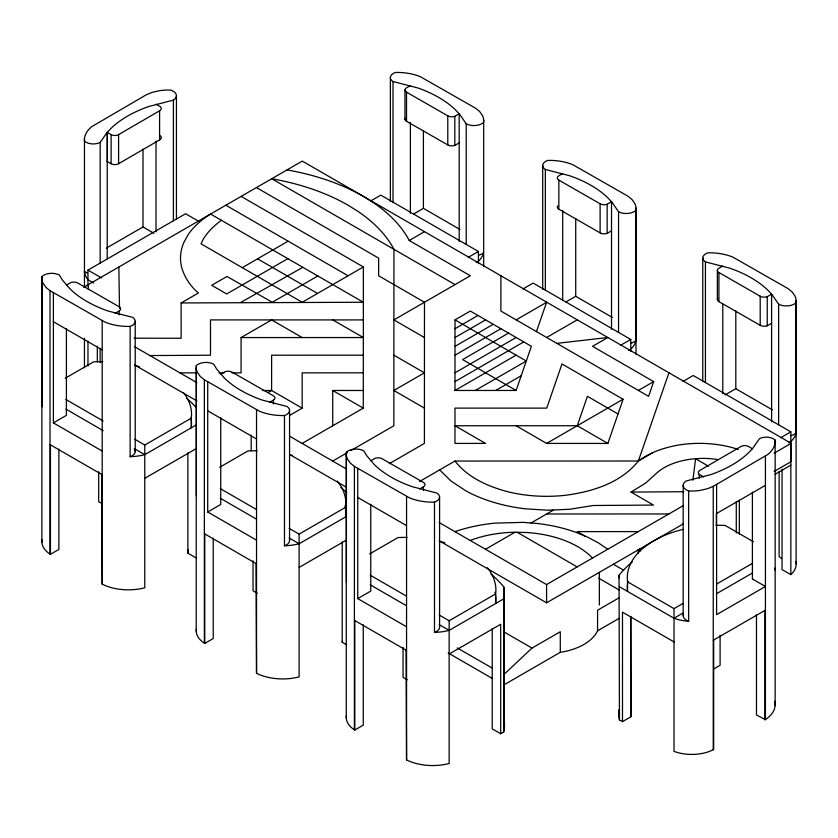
<?xml version="1.0" encoding="UTF-8"?>
<svg xmlns="http://www.w3.org/2000/svg" width="838" height="838" viewBox="0 0 838 838"><rect width="100%" height="100%" fill="white"/><g stroke="black" fill="none" stroke-linecap="round" stroke-linejoin="round"><path stroke-width="1.26" d="M302.151 443.428L363.294 408.127L363.367 266.955L241.145 196.396M454.992 390.466L455.034 319.886L470.317 311.055L531.376 346.304L516.124 390.456L454.992 390.466L516.103 355.144M500.904 275.754L500.883 311.055L648.602 396.332L653.671 381.615L592.56 346.324L607.843 337.505L556.861 343.371M188.141 549.843L187.869 553.153L196.312 558.024M632.219 561.921A161.305 93.133 0 0 0 619.041 575.266L619.46 719.894L622.487 721.633L630.93 716.762L630.93 616.412M692.869 480.279L695.582 458.763L708.498 466.221M346.429 644.694L342.208 642.264L342.396 641.154M492.231 628.531L492.231 728.882L500.684 733.753L503.701 732.014L504.13 587.375A161.305 93.133 0 0 0 490.953 574.04M536.456 331.586L546.575 302.319M607.885 443.428L623.095 399.265L561.984 363.975L546.732 408.127L454.982 408.116L454.971 443.407L485.548 443.407L454.982 425.756L577.235 425.735L607.885 443.428L546.606 443.417L516.103 425.746M577.235 425.735L587.438 396.322L618.025 413.982M419.545 481.504L454.961 461.047C468.128 477.911 488.512 486.752 508.718 491.979A99.334 57.351 0 0 0 566.017 495.227C592.665 491.613 620.989 482.856 638.346 461.015L668.954 372.784M100.172 142.418L106.824 132.802L111.129 128.256A110.658 63.887 0 0 1 148.85 106.478L173.393 100.151A11.208 6.474 0 0 0 170.942 90.148A32.577 18.803 0 0 0 159.283 90.724L152.045 92.421L146.357 94.757L91.845 126.59A39.826 22.993 0 0 0 86.628 132.404L85.549 134.499A39.826 22.993 0 0 0 84.449 141.004A10.245 5.918 0 0 0 100.172 142.418L100.172 263.059M716.605 484.406L716.605 614.663L765.419 586.485L752.398 578.974L752.786 578.566M503.68 674.726L531.994 648.088L560.297 631.747L560.297 652.32L503.68 685.013M688.668 490.953A32.577 18.803 0 0 0 700.317 490.377L707.565 488.68L713.243 486.344L767.765 454.51A39.826 22.993 0 0 0 772.982 448.697L774.05 446.602A39.826 22.993 0 0 0 775.15 440.086A10.245 5.918 0 0 0 759.438 438.683L752.786 448.299L748.47 452.845A110.658 63.887 0 0 1 710.75 474.622L686.217 480.949A11.208 6.474 0 0 0 688.668 490.953L688.668 621.209A32.577 18.803 0 0 1 674.014 618.255L619.46 586.757M454.961 461.047L638.346 461.015C649.46 452.771 662.743 448.11 676.224 445.46A76.415 44.11 0 0 1 738.247 449.461M439.678 469.877L451.085 481.085L465.886 490.879A121.5 70.151 0 0 0 525.049 508.771L547.434 510.216L569.892 509.253L593.105 505.503L653.504 505.073L631.024 492.095L645.574 483.149L657.694 472.192A54.973 31.739 0 0 1 692.094 459.015L700.484 458.417A54.973 31.739 0 0 1 717.244 459.454M107.212 258.764L107.212 132.394L111.119 134.635A5.279 3.048 0 0 0 118.587 134.614L159.587 110.794A5.74 3.31 0 0 0 160.414 106.73L156.015 104.216M107.212 161.493L111.119 163.735A5.279 3.048 0 0 0 118.587 163.724L159.587 139.894A5.74 3.31 0 0 0 160.414 135.829M66.401 285.098L70.769 282.563A5.74 3.31 0 0 1 77.798 283.035L119.069 306.708A5.279 3.048 0 0 1 119.09 311.024L119.09 314.826M119.09 311.024L115.204 313.276M410.379 85.602L406.493 87.854A5.279 3.048 0 0 0 406.524 92.17L447.785 115.843A5.74 3.31 0 0 0 454.825 116.325L459.193 113.779L459.193 241.449M405.131 118.326A5.279 3.048 0 0 0 406.524 121.269L447.785 144.943A5.74 3.31 0 0 0 454.825 145.424L459.193 142.889M220.74 374.209L225.108 371.674A5.74 3.31 0 0 1 232.136 372.145L273.408 395.819A5.279 3.048 0 0 1 273.429 400.135L273.429 403.926M562.707 173.55L558.82 175.802A5.279 3.048 0 0 0 558.852 180.118L600.113 203.791A5.74 3.31 0 0 0 607.152 204.263L611.52 201.728L611.52 329.397M273.429 400.135L269.543 402.387M557.679 205.897A5.279 3.048 0 0 0 558.852 209.217L600.113 232.891A5.74 3.31 0 0 0 607.152 233.373L611.52 230.827M370.763 460.827L375.131 458.292A5.74 3.31 0 0 1 382.159 458.763L423.431 482.437A5.279 3.048 0 0 1 423.452 486.752L423.452 490.544M423.452 486.752L419.576 489.004M722.796 265.971L718.91 268.233A5.279 3.048 0 0 0 718.931 272.539L760.202 296.212A5.74 3.31 0 0 0 767.231 296.694L771.599 294.159L771.599 421.828M717.768 298.328A5.279 3.048 0 0 0 718.931 301.649L760.202 325.322A5.74 3.31 0 0 0 767.231 325.793L771.599 323.259M106.395 248.09L143.005 226.962L153.846 233.226M87.969 285.957L87.969 270.108L185.586 213.742L199.193 221.599M83.748 287.266L302.288 161.095L791.177 443.344L791.177 461.602L774.186 471.406M181.134 302.958L198.386 292.996C190.268 286.104 184.109 276.844 181.437 266.484A112.156 64.756 0 0 1 183.931 242.297L188.225 234.567A112.156 64.756 0 0 1 210.568 214.046L363.346 302.256L181.134 302.958L181.144 338.269L134.164 338.185M242.276 267.657L288.136 241.176M370.606 201.026L380.808 195.139L478.425 251.494L478.425 263.614M65.301 378.189L93.647 361.827A90.996 52.532 0 0 1 102.781 361.691M287.832 258.659L226.689 293.96L211.7 285.308L226.993 276.477L272.256 302.256L317.812 275.964M302.822 267.312L241.051 302.256M413.637 213.983L423.4 208.348L459.999 229.486M53.381 292.619L53.381 422.876L66.401 415.365L66.401 328.465M231.969 372.868L241.072 372.868L241.072 337.567L271.648 319.917L302.204 337.557M363.367 266.955L302.214 302.267L201.036 243.848L202.911 239.836A109.034 62.944 0 0 1 221.421 220.31M287.005 169.915A183.553 105.976 0 0 1 363.399 196.375L373.559 202.744A183.553 105.976 0 0 1 409.227 240.485L424.51 231.655M468.222 257.392L478.425 251.494M134.792 439.259L144.775 445.03L191.263 418.193A90.996 52.532 0 0 0 183.752 392.97M476.162 262.43L478.425 261.121A32.577 18.803 0 0 0 483.547 252.657A11.208 6.474 0 0 1 478.666 255.223M42.036 406.755L42.036 276.488A11.208 6.474 0 0 1 59.362 275.074L62.347 279.955L70.319 289.236A110.658 63.887 0 0 0 108.039 311.013L132.572 317.34A10.245 5.918 0 0 1 130.131 326.422L130.131 456.679A39.826 22.993 0 0 0 144.775 454.657L196.312 424.908M268.212 392.456L271.606 390.498L271.627 355.207L363.325 355.186M144.775 478.309L196.312 448.56M289.728 415.344L302.183 408.148L302.183 372.847L363.315 372.837M42.036 539.882A32.577 18.803 0 0 0 48.07 552.692L50.437 554.316L58.88 549.435L58.88 449.084M522.933 288.974L533.136 283.076L630.752 339.442L630.752 351.551M455.024 328.726L477.953 315.465M219.64 467.3L247.985 450.938A90.996 52.532 0 0 1 257.13 450.802M455.024 337.525L485.6 319.875M455.013 346.356L493.236 324.285M455.013 355.176L500.873 328.695M516.156 319.875L546.732 302.225M508.498 333.105L462.639 359.575L516.124 390.456M565.964 301.931L575.727 296.296L612.327 317.434M207.719 381.719L207.719 511.987L220.74 504.476L220.74 417.575M455.003 372.784L516.124 337.505M455.003 381.594L523.75 341.904M546.659 337.484L577.235 319.833M332.707 461.068L347.424 452.572M350.818 450.614L393.85 425.767L393.944 249.305A183.805 106.122 0 0 0 358.255 211.574L348.095 205.216A183.805 106.122 0 0 0 271.721 178.745L455.044 284.595M475.303 390.466L526.295 361.021L455.034 319.886M495.708 390.456L521.205 375.738M389.303 463.676L424.405 443.407L424.478 302.246L378.64 275.775L378.65 258.135L256.428 187.565M620.549 345.329L630.752 339.442M289.131 528.369L299.114 534.131L345.602 507.294A90.996 52.532 0 0 0 337.316 481.096M628.49 350.378L630.752 349.069A32.577 18.803 0 0 0 635.874 340.605L635.874 210.338A32.577 18.803 0 0 0 634.879 203.613L631.946 199.434L627.892 196.155L572.752 164.677A39.826 22.993 0 0 0 562.696 161.671L559.061 161.043A39.826 22.993 0 0 0 547.78 160.414A10.245 5.918 0 0 0 545.339 169.486L545.339 290.126M196.375 495.855L196.375 365.598A11.208 6.474 0 0 1 213.7 364.174L216.686 369.066L224.657 378.347A110.658 63.887 0 0 0 262.378 400.124L286.921 406.451A10.245 5.918 0 0 1 284.47 415.522L284.47 545.789A39.826 22.993 0 0 0 299.114 543.757L345.602 516.92L345.602 507.294M299.114 567.42L346.167 540.248M546.606 443.417L623.095 399.265M638.378 390.435L653.671 381.615M196.375 628.982A32.577 18.803 0 0 0 202.408 641.803L204.776 643.416L213.219 638.546L213.219 538.195M369.663 553.918L398.019 537.556A90.996 52.532 0 0 1 407.153 537.42M683.012 381.395L693.225 375.508L790.842 431.863L790.842 574.617L782.043 569.61L782.043 469.259M357.742 468.337L357.742 598.604L370.763 591.094L370.763 504.193M724.964 394.981L735.806 388.717L772.416 409.855M485.474 549.278L514.951 532.266M531.02 522.985L553.593 509.954M638.346 461.015L652.687 452.74M439.164 614.987L449.147 620.749L495.635 593.912A90.996 52.532 0 0 0 487.349 567.714M780.639 437.761L790.842 431.863M346.408 582.473L346.408 452.216A11.208 6.474 0 0 1 363.723 450.802L366.709 455.683L374.691 464.964A110.658 63.887 0 0 0 412.411 486.742L436.944 493.069A10.245 5.918 0 0 1 434.493 502.14L434.493 632.407A39.826 22.993 0 0 0 449.147 630.375L503.701 598.877M788.579 442.799L790.842 441.49A32.577 18.803 0 0 0 795.964 433.026L795.964 302.769A32.577 18.803 0 0 0 794.969 296.044L792.025 291.865L787.982 288.576L732.841 257.098A39.826 22.993 0 0 0 722.775 254.092L719.151 253.474A39.826 22.993 0 0 0 707.869 252.835A10.245 5.918 0 0 0 705.428 261.906L705.428 382.547M439.081 522.493L546.586 584.557L683.525 505.503M774.186 453.159L791.177 443.344M449.147 654.038L500.684 624.279L500.684 733.753M439.081 540.74L546.586 602.815L683.599 523.708M775.16 474.203L790.842 465.142M716.605 513.505L765.419 485.328M346.408 715.6A32.577 18.803 0 0 0 352.442 728.421L354.809 730.034L363.252 725.163L363.252 624.813M619.083 597.808L597.567 610.232L597.567 630.805A52.7 30.419 0 0 1 560.297 652.32M597.567 630.805L619.083 618.381M713.662 640.023L713.662 749.486L710.865 750.858A32.577 18.803 0 0 1 674.014 751.382L674.014 608.629L682.886 603.507M716.49 584.107L752.65 563.23M674.014 618.255L682.886 613.133M716.49 593.733L752.65 572.857M713.243 640.263L765.419 610.137M713.777 668.934L720.104 665.278L720.104 635.298M756.484 614.673L756.484 715.024L765.419 719.612A39.826 22.993 0 0 0 774.804 701.301M631.024 492.095L683.714 491.717M149.96 355.563L210.495 355.218L210.485 319.906L363.336 319.927M241.072 337.567L363.325 337.546L332.812 319.927M179.929 372.868L196.836 372.868M218.959 372.868L224.165 372.868M262.504 390.498L271.606 390.498L302.183 408.148M332.717 425.777L332.717 390.477L363.304 390.487M546.627 513.977L668.881 513.956M638.305 531.606L577.183 531.617L584.704 535.953M466.221 123.815A11.208 6.474 0 0 0 483.547 122.4A32.577 18.803 0 0 0 482.552 115.675L479.619 111.485L475.565 108.207L420.425 76.729A39.826 22.993 0 0 0 410.369 73.723L406.734 73.105A39.826 22.993 0 0 0 395.452 72.466A10.245 5.918 0 0 0 393.012 81.537L417.544 87.864A110.658 63.887 0 0 1 455.264 109.652L459.58 114.188L466.221 123.815L466.221 244.455M545.339 169.486L569.871 175.812A110.658 63.887 0 0 1 607.592 197.59L611.908 202.136L618.549 211.752L618.549 332.393M705.428 261.906L729.961 268.244A110.658 63.887 0 0 1 767.681 290.021L771.987 294.567L778.638 304.184L778.638 424.824M42.036 276.488A32.577 18.803 0 0 0 43.031 283.213L45.975 287.392L50.018 290.681L105.159 322.148A39.826 22.993 0 0 0 115.225 325.165L118.849 325.783A39.826 22.993 0 0 0 130.131 326.422M196.375 365.598A32.577 18.803 0 0 0 197.37 372.323L200.313 376.503L204.357 379.782L259.497 411.259A39.826 22.993 0 0 0 269.564 414.265L273.188 414.894A39.826 22.993 0 0 0 284.47 415.522M346.408 452.216A32.577 18.803 0 0 0 347.393 458.941L350.336 463.121L354.39 466.399L409.531 497.877A39.826 22.993 0 0 0 419.587 500.883L423.221 501.512A39.826 22.993 0 0 0 434.493 502.14M752.398 448.707L748.491 446.465A5.279 3.048 0 0 0 741.022 446.476L700.013 470.307A5.74 3.31 0 0 0 699.196 474.36L703.585 476.885M409.227 240.485L470.338 275.765L393.902 319.896L424.457 337.536M225.862 205.226L348.084 275.786M753.498 541.798L725.153 525.436A90.996 52.532 0 0 0 716.008 525.3M257.559 258.827L317.508 293.436M393.881 355.186L424.437 372.826L393.87 390.477L424.426 408.116M332.717 390.477L363.294 408.127M613.416 564.299L623.608 570.175M87.969 270.108L101.576 277.954M683.012 529.386A90.996 52.532 0 0 0 627.536 581.792L674.014 608.629M93.636 283.003L87.969 279.724A39.826 22.993 0 0 1 84.449 271.271A10.245 5.918 0 0 0 87.529 273.178M598.699 578.199L619.083 589.962M517.235 532.308L577.162 566.907M674.014 641.918L622.487 612.159L622.487 721.633M134.415 346.597L196.888 382.662M289.707 436.252L346.283 468.913M134.656 364.991L196.899 400.92M289.697 454.5L346.283 487.161M53.381 321.719L102.194 349.896M207.719 410.83L256.533 439.007M357.742 497.447L406.556 525.625M503.68 631.747L531.994 648.088M65.909 399.496L103.2 421.022M220.247 488.596L256.407 509.473M370.27 575.214L406.43 596.09M65.909 409.112L103.2 430.648M134.792 448.885L144.775 454.657M220.247 498.222L256.407 519.099M289.131 537.996L299.114 543.757M370.27 584.84L406.43 605.717M439.164 624.614L449.147 630.375M457.255 647.921L492.356 668.19M53.381 422.876L102.194 451.064M207.719 511.987L256.533 540.164M357.742 598.604L406.556 626.782M448.194 652.98L492.356 678.476M50.018 444.601L102.194 474.717M204.357 533.701L256.533 563.827M354.39 620.319L406.556 650.445M101.859 503.491L98.685 501.669L98.685 471.689M257.256 593.21L253.034 590.769L253.034 560.8M407.278 679.828L403.057 677.387L403.057 647.418M144.775 445.03L144.775 587.784A39.826 22.993 0 0 1 102.194 584.191L101.691 474.434M299.114 534.131L299.114 676.884A39.826 22.993 0 0 1 256.533 673.291L256.03 563.534M449.147 620.749L449.147 763.502A39.826 22.993 0 0 1 406.556 759.909L406.063 650.152M607.739 549.257L598.573 542.982L588.14 537.388L576.617 532.58A116.252 67.113 0 0 0 537.2 523.478L523.111 522.367L494.745 523.142A116.252 67.113 0 0 0 454.919 531.638M630.93 716.762L630.616 617.208M118.849 266.997L119.509 308.457M88.283 284.648L88.357 289.739M796.1 300.507L796.1 563.901M779.12 471.888L779.12 556.6L780.241 557.396A20.615 11.9 0 0 1 781.561 558.6M775.15 440.086L775.15 705.669M767.231 296.694L767.231 325.793M765.419 456.218L765.419 719.612M764.926 610.431L764.926 719.894M760.202 296.212L760.202 325.322M752.398 492.074L752.398 578.974M739.315 500.108L739.315 533.995M736.288 501.7L736.288 533.02M735.806 310.908L735.806 388.717M722.796 304.152L722.796 393.64M718.931 272.539L718.931 301.649M717.37 270.391L717.37 299.491M716.364 513.694L716.364 525.436M713.243 486.344L713.243 749.738M702.778 257.905L702.778 381.657M699.196 474.36L699.196 478.163M683.169 485.328L683.169 615.595M639.823 548.743L639.823 551.341M638.242 549.508L638.242 553.426M636.011 208.086L636.011 354.118M627.536 581.792L627.536 591.419A90.996 52.532 0 0 1 627.882 581.383M619.041 575.266L619.041 577.874M607.152 204.263L607.152 233.373M600.113 203.791L600.113 232.891M599.359 572.427L599.359 605.057M575.727 218.477L575.727 296.296M562.707 210.432L562.707 299.92M558.852 180.118L558.852 209.217M546.586 584.557L546.586 602.815M542.699 165.484L542.699 289.236M504.13 587.375L504.13 720.512A86.628 50.018 0 0 1 503.701 732.014M495.635 593.912L495.635 603.538A90.996 52.532 0 0 0 495.007 592.257M483.683 120.138L483.683 266.18M454.825 116.325L454.825 145.424M447.785 115.843L447.785 144.943M439.583 497.07L439.583 627.337M423.4 130.529L423.4 208.348M410.379 122.484L410.379 213.271M406.556 496.525L406.556 759.909M406.524 92.17L406.524 121.269M404.964 90.022L404.964 119.122M393.012 81.537L393.012 202.178M390.372 77.536L390.372 201.288M354.809 620.56L354.809 730.034M354.39 466.399L354.39 729.793M346.272 454.468L346.272 717.862M342.208 541.914L342.208 642.264M289.56 410.452L289.56 540.72M256.533 409.908L256.533 673.291M251.201 435.215L251.201 450.875M204.776 533.942L204.776 643.416M204.357 379.782L204.357 643.175M196.239 367.851L196.239 631.244M191.263 418.193L191.263 427.809A90.996 52.532 0 0 0 190.917 417.785M187.869 452.803L187.869 553.153M176.43 95.773L176.43 219.525M173.393 100.151L173.393 220.792M159.587 110.794L159.587 139.894M156.015 141.098L156.015 231.885M143.005 149.143L143.005 226.962M135.222 321.342L135.222 451.609M118.587 134.614L118.587 163.724M111.119 134.635L111.119 163.735M107.369 132.488L107.369 161.587M102.194 320.797L102.194 584.191M100.131 348.367L100.131 362.707M97.313 346.209L97.313 361.848M87.969 341.181L87.969 365.944M84.46 138.815L84.46 287.465M84.46 338.322L84.449 367.851M50.437 444.842L50.437 554.316M50.018 290.681L50.018 554.065M41.9 278.75L41.9 542.134M470.202 540.458A85.287 49.233 0 0 1 514.637 532.256L526.442 532.507A85.287 49.233 0 0 1 592.445 558.077M774.804 568.174A39.826 22.993 0 0 1 775.15 570.353M619.46 719.894A86.628 50.018 0 0 1 618.853 709.671M688.668 621.209A11.208 6.474 0 0 1 683.316 614.631M290.126 454.887A90.996 52.532 0 0 1 292.525 455.495M340.919 487.423A161.305 93.133 0 0 1 346.806 492.765M289.456 539.84A10.245 5.918 0 0 1 284.47 545.789M344.984 505.639A90.996 52.532 0 0 1 345.602 516.92M440.149 541.505A90.996 52.532 0 0 1 444.915 542.762M439.479 626.457A10.245 5.918 0 0 1 434.493 632.407M134.583 365.494A90.996 52.532 0 0 1 139.37 366.709M134.248 449.063A10.245 5.918 0 0 1 130.131 456.679M186.581 398.312A161.305 93.133 0 0 1 195.547 406.807M635.874 340.605A11.208 6.474 0 0 1 630.993 343.161M635.874 210.338A11.208 6.474 0 0 1 618.549 211.752M795.964 302.769A11.208 6.474 0 0 1 778.638 304.184M795.964 433.026A11.208 6.474 0 0 1 791.082 435.592M795.765 561.649A32.577 18.803 0 0 1 790.842 574.617"/></g></svg>
